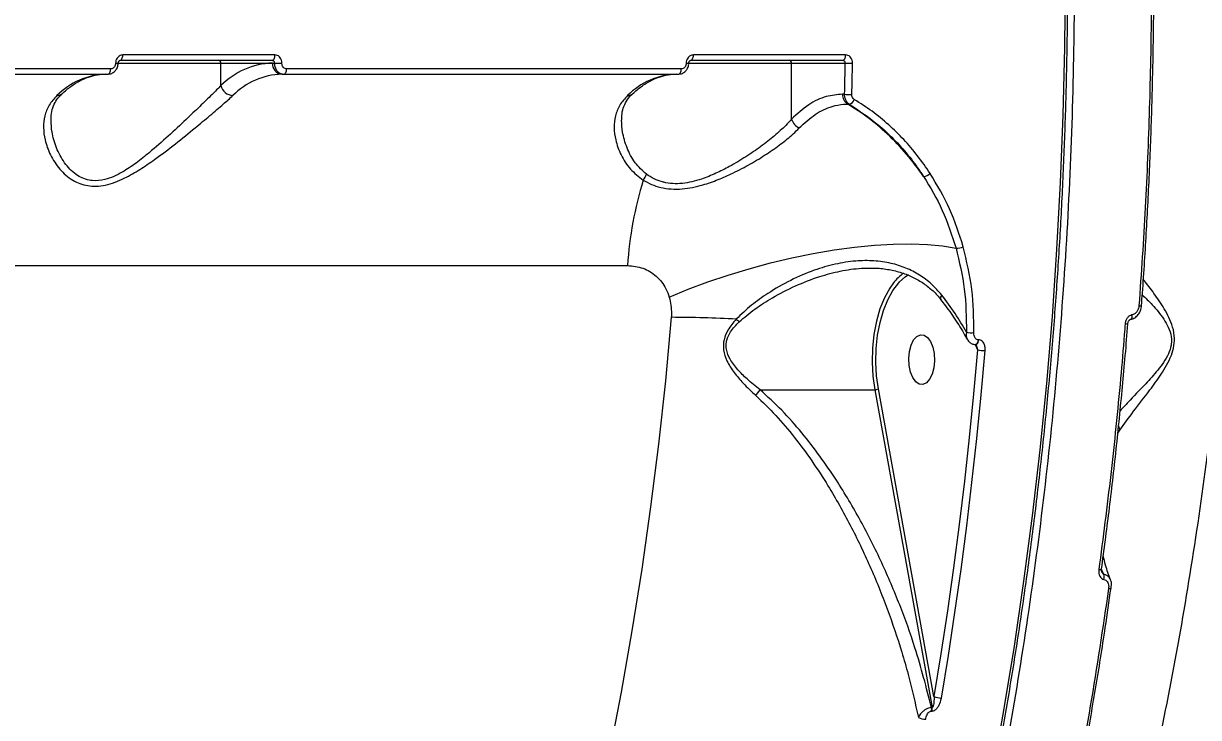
# Model space of a CAD drawing. Header units: millimetres. Extents: x -5238 to 5144, y -3542 to 5092.
# Drawn here: x 1805.8 to 2017.6, y 56.9 to 182.1 of the extents above; entities that cross this region are included whole.
import ezdxf

# ---------------------------------------------------------------- set-up
doc = ezdxf.new("R2010")
doc.units = ezdxf.units.MM
for name, color, linetype in [('DIKOM_ОБЪЕКТ', 7, 'Continuous'), ('DIKOM_РАЗМЕР_ЗОНА', 7, 'Continuous'), ('DIKOM_РАЗМЕР_ОБЪЕКТА', 7, 'Continuous')]:
    doc.layers.add(name, color=color, linetype=linetype)
doc.styles.add('style1', font='arial.ttf', dxfattribs={"width": 0.8})
doc.dimstyles.new('1-50', dxfattribs={"dimtxt": 300, "dimasz": 200, "dimexe": 100, "dimexo": 0, "dimgap": 100, "dimtad": 1, "dimtxsty": 'style1', "dimcen": 200, "dimclrd": 7, "dimclre": 7, "dimclrt": 7, "dimadec": 1, "dimazin": 2, "dimtfac": 1, "dimtmove": 0, "dimatfit": 2, "dimfxl": 0, "dimlwd": 25, "dimlwe": 18, "dimarcsym": 0})

# ---------------------------------------------------------------- blocks, each defined once
blk = doc.blocks.new('*D0')
at = {"layer": 'Defpoints', "color": 0, "transparency": 16777216}
for p in [(2469.51, 3229.24), (-4251.52, -643.28), (-419.57, -643.28)]:
    blk.add_point(p, dxfattribs=at)
at = {"layer": 'DIKOM_РАЗМЕР_ОБЪЕКТА', "color": 7, "lineweight": 18, "transparency": 16777216}
for p, q in [((2469.51, 3229.24), (-4351.52, 3229.24)), ((-419.57, -643.28), (-4351.52, -643.28))]:
    blk.add_line(p, q, dxfattribs=at)
at = {"layer": 'DIKOM_РАЗМЕР_ОБЪЕКТА', "color": 7, "lineweight": 25, "transparency": 16777216}
blk.add_line((-4251.52, 3029.24), (-4251.52, -443.28), dxfattribs=at)
at = {"layer": 'DIKOM_РАЗМЕР_ОБЪЕКТА', "color": 7, "transparency": 16777216}
for points in [[(-4284.86, 3029.24), (-4218.19, 3029.24), (-4251.52, 3229.24)], [(-4284.86, -443.28), (-4218.19, -443.28), (-4251.52, -643.28)]]:
    blk.add_solid(points, dxfattribs=at)
at = {"layer": 'DIKOM_РАЗМЕР_ОБЪЕКТА', "color": 7, "transparency": 16777216, "insert": (-4504.8, 1292.98), "char_height": 300, "attachment_point": 5, "rotation": 90, "style": 'style1'}
blk.add_mtext('3900', dxfattribs=at)
blk = doc.blocks.new('*D1')
at = {"layer": 'Defpoints', "color": 0, "transparency": 16777216}
for p in [(-4787.63, 5091.56), (3144.22, 5091.56), (-2554.16, -2403.28)]:
    blk.add_point(p, dxfattribs=at)
at = {"layer": 'DIKOM_РАЗМЕР_ЗОНА', "color": 7, "lineweight": 18, "transparency": 16777216}
for p, q in [((3144.22, 5091.56), (-4887.63, 5091.56)), ((-2554.16, -2403.28), (-4887.63, -2403.28))]:
    blk.add_line(p, q, dxfattribs=at)
at = {"layer": 'DIKOM_РАЗМЕР_ЗОНА', "color": 7, "lineweight": 25, "transparency": 16777216}
blk.add_line((-4787.63, -2203.28), (-4787.63, 4891.56), dxfattribs=at)
at = {"layer": 'DIKOM_РАЗМЕР_ЗОНА', "color": 7, "transparency": 16777216}
for points in [[(-4820.97, 4891.56), (-4754.3, 4891.56), (-4787.63, 5091.56)], [(-4820.97, -2203.28), (-4754.3, -2203.28), (-4787.63, -2403.28)]]:
    blk.add_solid(points, dxfattribs=at)
at = {"layer": 'DIKOM_РАЗМЕР_ЗОНА', "color": 7, "transparency": 16777216, "insert": (-5040.81, 1344.14), "char_height": 300, "attachment_point": 5, "rotation": 90, "style": 'style1'}
blk.add_mtext('7500', dxfattribs=at)
blk = doc.blocks.new('*D2')
at = {"layer": 'Defpoints', "color": 0, "transparency": 16777216}
for p in [(5144.22, 2720.02), (-4054.16, -903.28), (5144.22, -3441.88)]:
    blk.add_point(p, dxfattribs=at)
at = {"layer": 'DIKOM_РАЗМЕР_ЗОНА', "color": 7, "lineweight": 18, "transparency": 16777216}
for p, q in [((5144.22, 2720.02), (5144.22, -3541.88)), ((-4054.16, -903.28), (-4054.16, -3541.88))]:
    blk.add_line(p, q, dxfattribs=at)
at = {"layer": 'DIKOM_РАЗМЕР_ЗОНА', "color": 7, "lineweight": 25, "transparency": 16777216}
blk.add_line((-3854.16, -3441.88), (4944.22, -3441.88), dxfattribs=at)
at = {"layer": 'DIKOM_РАЗМЕР_ЗОНА', "color": 7, "transparency": 16777216}
for points in [[(-3854.16, -3408.54), (-3854.16, -3475.21), (-4054.16, -3441.88)], [(4944.22, -3408.54), (4944.22, -3475.21), (5144.22, -3441.88)]]:
    blk.add_solid(points, dxfattribs=at)
at = {"layer": 'DIKOM_РАЗМЕР_ЗОНА', "color": 7, "transparency": 16777216, "insert": (545.03, -3188.7), "char_height": 300, "attachment_point": 5, "style": 'style1'}
blk.add_mtext('9200', dxfattribs=at)
blk = doc.blocks.new('*D3')
at = {"layer": 'Defpoints', "color": 0, "transparency": 16777216}
for p in [(3889.93, 2956), (-2405.68, -161.05), (3889.93, -2949.28)]:
    blk.add_point(p, dxfattribs=at)
at = {"layer": 'DIKOM_РАЗМЕР_ОБЪЕКТА', "color": 7, "lineweight": 18, "transparency": 16777216}
for p, q in [((3889.93, 2956), (3889.93, -3049.28)), ((-2405.68, -161.05), (-2405.68, -3049.28))]:
    blk.add_line(p, q, dxfattribs=at)
at = {"layer": 'DIKOM_РАЗМЕР_ОБЪЕКТА', "color": 7, "lineweight": 25, "transparency": 16777216}
blk.add_line((-2205.68, -2949.28), (3689.93, -2949.28), dxfattribs=at)
at = {"layer": 'DIKOM_РАЗМЕР_ОБЪЕКТА', "color": 7, "transparency": 16777216}
for points in [[(-2205.68, -2915.95), (-2205.68, -2982.61), (-2405.68, -2949.28)], [(3689.93, -2915.95), (3689.93, -2982.61), (3889.93, -2949.28)]]:
    blk.add_solid(points, dxfattribs=at)
at = {"layer": 'DIKOM_РАЗМЕР_ОБЪЕКТА', "color": 7, "transparency": 16777216, "insert": (742.13, -2696.01), "char_height": 300, "attachment_point": 5, "style": 'style1'}
blk.add_mtext('6300', dxfattribs=at)

msp = doc.modelspace()

# ---------------------------------------------------------------- linework, layer by layer
at = {"layer": 'DIKOM_ОБЪЕКТ', "color": 7, "linetype": 'Continuous', "lineweight": 15}
for p, q in [((1851.123, 176.413), (1823.694, 176.413)), ((1953.983, 176.413), (1926.554, 176.413)), ((1821.502, 173.908), (1750.357, 173.908)), ((1822.831, 174.948), (1841.38, 174.948)), ((1823.179, 175.448), (1850.608, 175.448)), ((1841.38, 170.898), (1841.38, 174.948)), ((1841.38, 174.948), (1850.649, 174.948)), ((1850.649, 174.948), (1851.009, 174.948)), ((1924.362, 173.908), (1853.217, 173.908)), ((1925.691, 174.948), (1944.241, 174.948)), ((1926.039, 175.448), (1953.468, 175.448)), ((1944.241, 164.846), (1944.241, 174.948)), ((1944.241, 174.948), (1953.869, 174.948)), ((1749.843, 172.948), (1820.988, 172.948)), ((1852.363, 172.948), (1852.703, 172.948)), ((1852.703, 172.948), (1923.848, 172.948)), ((1953.739, 169.335), (1953.431, 169.335)), ((1954.37, 167.551), (1954.654, 167.551)), ((1614.665, 138.446), (1914.674, 138.446)), ((2007.357, 131.23), (2007.356, 131.24)), ((1978.005, 125.044), (1977.925, 125.044)), ((1977.339, 124.223), (1977.764, 123.264)), ((1938.566, 116.032), (1959.234, 116.032)), ((1959.234, 116.032), (1969.575, 58.743)), ((1969.915, 60.747), (1959.906, 116.197)), ((2003.053, 108.219), (2003.418, 108.781)), ((2001.879, 80.29), (2001.879, 80.312)), ((1969.575, 58.743), (1969.471, 58.743)), ((1969.474, 58.096), (1969.578, 58.096))]:
    msp.add_line(p, q, dxfattribs=at)
at = {"layer": 'DIKOM_ОБЪЕКТ', "color": 7, "linetype": 'Continuous', "lineweight": 15, "flags": 128}
for points in [[(1993.542, 189.946), (1993.436, 177.758), (1993.148, 165.582), (1992.678, 153.427), (1992.026, 141.304), (1991.194, 129.223), (1990.181, 117.193), (1988.989, 105.226), (1987.619, 93.331), (1986.071, 81.518), (1984.348, 69.797), (1982.45, 58.179), (1980.379, 46.672), (1978.137, 35.287), (1975.726, 24.032), (1973.148, 12.919), (1970.405, 1.955), (1967.499, -8.85), (1964.432, -19.486), (1961.208, -29.945), (1957.83, -40.218), (1954.299, -50.296), (1950.618, -60.171)], [(1823.179, 175.448), (1823.277, 175.466), (1823.372, 175.521), (1823.46, 175.609), (1823.537, 175.729), (1823.601, 175.875), (1823.649, 176.042), (1823.681, 176.223), (1823.694, 176.413)], [(1850.608, 175.448), (1850.707, 175.466), (1850.801, 175.521), (1850.889, 175.609), (1850.966, 175.729), (1851.03, 175.875), (1851.079, 176.042), (1851.11, 176.223), (1851.123, 176.413)], [(1926.039, 175.448), (1926.137, 175.466), (1926.232, 175.521), (1926.32, 175.609), (1926.397, 175.729), (1926.461, 175.875), (1926.51, 176.042), (1926.541, 176.223), (1926.554, 176.413)], [(1953.468, 175.448), (1953.567, 175.466), (1953.661, 175.521), (1953.749, 175.609), (1953.826, 175.729), (1953.89, 175.875), (1953.939, 176.042), (1953.97, 176.223), (1953.983, 176.413)], [(1820.988, 172.948), (1821.086, 172.966), (1821.18, 173.02), (1821.267, 173.108), (1821.344, 173.227), (1821.408, 173.372), (1821.457, 173.537), (1821.489, 173.718), (1821.502, 173.908)], [(1852.703, 172.948), (1852.801, 172.966), (1852.895, 173.02), (1852.982, 173.108), (1853.059, 173.227), (1853.124, 173.372), (1853.172, 173.537), (1853.204, 173.718), (1853.217, 173.908)], [(1923.848, 172.948), (1923.946, 172.966), (1924.04, 173.02), (1924.127, 173.108), (1924.204, 173.227), (1924.269, 173.372), (1924.317, 173.537), (1924.349, 173.718), (1924.362, 173.908)], [(1953.869, 174.948), (1953.855, 174.246), (1953.84, 173.545), (1953.825, 172.843), (1953.809, 172.141), (1953.792, 171.44), (1953.775, 170.738), (1953.757, 170.036), (1953.739, 169.335)], [(1955.11, 169.283), (1955.129, 169.987), (1955.147, 170.69), (1955.164, 171.393), (1955.18, 172.096), (1955.196, 172.8), (1955.212, 173.503), (1955.226, 174.206), (1955.241, 174.91)], [(1922.207, 132.742), (1925.588, 134.149), (1929.136, 135.481), (1932.817, 136.727), (1936.594, 137.872), (1940.431, 138.907), (1944.288, 139.821), (1948.128, 140.605), (1951.914, 141.251), (1955.607, 141.753), (1959.171, 142.106), (1962.572, 142.306), (1965.775, 142.352), (1968.749, 142.242), (1971.465, 141.979), (1973.895, 141.564)], [(1963.696, 135.491), (1964.705, 136.407), (1965.335, 136.826)], [(1962.606, 135.301), (1961.928, 134.346), (1960.976, 132.609), (1960.173, 130.611), (1959.537, 128.396), (1959.083, 126.019), (1958.822, 123.535), (1958.76, 121.003), (1958.898, 118.482), (1959.234, 116.032)], [(1959.906, 116.197), (1959.58, 118.573), (1959.446, 121.017), (1959.506, 123.473), (1959.759, 125.882), (1960.199, 128.187), (1960.816, 130.334), (1961.595, 132.272), (1962.518, 133.956), (1963.563, 135.345), (1963.696, 135.491)], [(1971.15, 132.32), (1971.154, 132.315), (1971.163, 132.303)], [(2005.608, 129.528), (2005.606, 129.297), (2005.575, 129.088), (2005.516, 128.913), (2005.432, 128.784), (2005.328, 128.707), (2005.269, 128.689)], [(1922.56, 129.1), (1921.498, 117.633), (1920.256, 106.233), (1918.836, 94.913), (1917.239, 83.681), (1915.467, 72.55), (1913.52, 61.528), (1911.401, 50.627), (1909.112, 39.857), (1906.654, 29.227), (1904.031, 18.747), (1901.245, 8.428), (1898.297, -1.721), (1895.192, -11.691), (1891.931, -21.473), (1888.519, -31.057), (1884.957, -40.435), (1881.25, -49.597), (1877.4, -58.535)], [(1969.69, 123.739), (1969.935, 122.55), (1969.998, 121.275), (1969.873, 120.017), (1969.571, 118.879), (1969.116, 117.952), (1968.544, 117.311), (1967.903, 117.009), (1967.244, 117.07), (1966.621, 117.489), (1966.083, 118.232), (1965.676, 119.239), (1965.431, 120.428), (1965.368, 121.703), (1965.493, 122.961), (1965.795, 124.099), (1966.25, 125.026), (1966.821, 125.666), (1967.463, 125.968), (1968.121, 125.908), (1968.745, 125.489), (1969.282, 124.746), (1969.69, 123.739)], [(1977.418, 124.201), (1977.556, 124.239), (1977.69, 124.354), (1977.801, 124.537), (1977.881, 124.774), (1977.925, 125.044)], [(1977.487, 124.201), (1977.492, 124.201), (1977.637, 124.239), (1977.77, 124.354), (1977.882, 124.537), (1977.962, 124.774), (1978.005, 125.044)], [(1977.764, 123.264), (1977.055, 115.331), (1976.268, 107.427), (1975.402, 99.553), (1974.459, 91.713), (1973.438, 83.909), (1972.34, 76.145), (1971.166, 68.423), (1969.915, 60.747)], [(1971.262, 60.436), (1972.515, 68.131), (1973.693, 75.871), (1974.793, 83.654), (1975.816, 91.476), (1976.762, 99.335), (1977.629, 107.227), (1978.419, 115.151), (1979.13, 123.102)], [(1999.639, 83.601), (1999.797, 83.606), (1999.929, 83.621), (2000.031, 83.645), (2000.099, 83.677), (2000.13, 83.715), (2000.131, 83.725)], [(2001.388, 80.169), (2001.539, 80.174), (2001.667, 80.187), (2001.767, 80.21), (2001.838, 80.24), (2001.874, 80.277), (2001.879, 80.29)]]:
    msp.add_lwpolyline(points, dxfattribs=at)
at = {"layer": 'DIKOM_ОБЪЕКТ', "color": 7, "linetype": 'Continuous', "lineweight": 15}
for centre, radius, start, end in [((1822.528, 177.438), 2.533, 266.64725, 277.64546), ((1840.913, 174.981), 0.469, 355.94634, 85.25175), ((1851.147, 161.179), 13.778, 92.07176, 135.14028), ((1852.518, 174.815), 1.874, 175.93754, 265.26393), ((1852.333, 197.863), 22.953, 266.69157, 270.11785), ((1925.388, 177.447), 2.541, 266.66598, 277.62673), ((1943.773, 174.981), 0.469, 355.94634, 85.25175), ((1955.193, 197.863), 22.953, 266.69157, 270.11785), ((1821.122, 159.835), 13.122, 92.07195, 135.14109), ((1852.838, 159.834), 13.122, 92.07299, 135.14005), ((1923.982, 159.835), 13.122, 92.07195, 135.14109), ((1843.688, 171.461), 2.375, 193.71437, 266.33748), ((1811.856, 170.405), 1.315, 268.45987, 311.6949), ((1914.716, 170.407), 1.317, 268.49433, 311.66044), ((1955.486, 169.278), 2.056, 178.41024, 237.13619), ((1955.063, 186.27), 16.986, 265.52928, 270.16), ((1954.324, 168.811), 1.303, 284.7107, 341.1226), ((1946.662, 165.573), 2.528, 196.70506, 246.19054), ((1915.288, 155.766), 2.936, 319.37125, 342.83624), ((1967.893, 156.392), 1.893, 274.80122, 314.90265), ((1982.048, 133.984), 67.522, 162.88584, 176.2115), ((1974.033, 144.267), 2.707, 267.07285, 295.29326), ((1969.222, 130.229), 8.337, 125.06505, 142.52205), ((1971.904, 132.592), 0.801, 138.19169, 199.83592), ((2007.009, 131.953), 0.802, 259.91434, 295.65723), ((1922.132, -98.704), 227.805, 86.94581, 89.89241), ((1910.847, 105.086), 33.314, 44.08453, 45.32728), ((2004.529, 128.633), 0.704, 257.95659, 298.98861), ((1976.716, 131.098), 4.773, 258.63283, 274.6782), ((1979.085, 128.58), 5.478, 256.04321, 270.4634), ((1930.829, 121.191), 9.299, 318.36742, 326.2972), ((1959.25, 117.417), 1.386, 269.37586, 298.28469), ((1999.001, 82.276), 1.595, 344.24281, 17.03189), ((1971.229, 63.37), 2.933, 243.38, 270.63076), ((1967.605, 58.412), 1.896, 350.39416, 10.04917), ((1967.704, 58.412), 1.9, 350.43038, 10.03407), ((1968.403, 59.605), 2.969, 244.17674, 270.26984)]:
    msp.add_arc(centre, radius, start, end, dxfattribs=at)
for points, knots in [([(1826.069, -218.804), (1828.437, -217.792), (1834.71, -215.11), (1844.706, -209.357), (1856.143, -201.641), (1867.436, -192.541), (1878.551, -182.126), (1889.242, -170.607), (1899.481, -158.055), (1909.253, -144.555), (1918.717, -129.887), (1927.825, -114.052), (1936.538, -97.078), (1944.566, -79.547), (1951.919, -61.575), (1958.617, -43.28), (1964.859, -24.149), (1970.607, -4.209), (1975.831, 16.491), (1980.479, 37.787), (1984.526, 59.625), (1987.957, 81.938), (1990.775, 104.804), (1992.943, 128.166), (1994.439, 151.953), (1995.228, 175.643), (1995.325, 199.154), (1994.758, 222.414), (1993.519, 245.802), (1991.584, 269.243), (1988.931, 292.644), (1985.866, 314.151), (1983.454, 327.674), (1982.387, 333.655)], [0, 0, 0, 0, 0.0198042, 0.0524655, 0.0851016, 0.1186856, 0.1522971, 0.1858812, 0.2185173, 0.2511785, 0.2838146, 0.3173987, 0.35101, 0.384594, 0.4160551, 0.4475386, 0.4789995, 0.5113068, 0.5436382, 0.5759453, 0.6085815, 0.6412427, 0.6738789, 0.7074631, 0.7410746, 0.7746587, 0.8072948, 0.8399561, 0.8725923, 0.9061765, 0.939788, 0.9733721, 1, 1, 1, 1]), ([(1925.631, -137.481), (1926.754, -136.257), (1931.15, -131.466), (1938.486, -122.018), (1947.516, -109.299), (1956.064, -95.673), (1964.145, -81.312), (1971.884, -65.963), (1979.24, -49.642), (1986.178, -32.385), (1992.551, -14.559), (1998.349, 3.761), (2003.576, 22.494), (2008.316, 41.932), (2012.531, 62.039), (2016.195, 82.758), (2019.23, 103.653), (2021.642, 124.65), (2023.446, 145.672), (2024.671, 167.044), (2025.29, 188.705), (2025.288, 210.586), (2024.699, 230.692), (2023.722, 249), (2022.826, 259.976), (2022.377, 265.47)], [0, 0, 0, 0, 0.0158441, 0.0620121, 0.1081425, 0.1530046, 0.1979011, 0.2427631, 0.2889248, 0.3351239, 0.3812855, 0.4262213, 0.4711917, 0.5161276, 0.5623627, 0.6086352, 0.6548704, 0.6999184, 0.7450011, 0.7900492, 0.8363967, 0.8827817, 0.9291293, 0.9645313, 1, 1, 1, 1]), ([(2009.034, 202.222), (2009.075, 196.305), (2009.158, 184.47), (2008.785, 166.684), (2008.078, 148.892), (2007.272, 137.073), (2006.869, 131.163)], [0, 0, 0, 0, 0.2490996, 0.4981997, 0.7490997, 1, 1, 1, 1]), ([(2007.319, 131.242), (2007.378, 131.979), (2007.74, 136.519), (2008.249, 144.909), (2008.837, 156.404), (2009.249, 167.936), (2009.5, 179.488), (2009.599, 190.916), (2009.529, 198.489), (2009.495, 202.208)], [0, 0, 0, 0, 0.0314309, 0.1936162, 0.3559223, 0.5183166, 0.6807627, 0.8432175, 1, 1, 1, 1]), ([(1825.64, -218.432), (1826.22, -218.185), (1828.737, -217.112), (1833.155, -214.902), (1838.888, -211.797), (1844.572, -208.366), (1850.205, -204.639), (1855.784, -200.614), (1861.303, -196.293), (1866.759, -191.68), (1872.146, -186.779), (1877.463, -181.594), (1882.703, -176.128), (1887.863, -170.385), (1892.94, -164.371), (1897.929, -158.089), (1902.826, -151.544), (1907.629, -144.742), (1912.333, -137.687), (1916.935, -130.385), (1921.431, -122.842), (1925.819, -115.062), (1930.094, -107.053), (1934.254, -98.82), (1938.295, -90.369), (1942.215, -81.707), (1946.011, -72.839), (1949.679, -63.774), (1953.218, -54.518), (1956.624, -45.077), (1959.896, -35.458), (1963.029, -25.67), (1966.023, -15.719), (1968.875, -5.613), (1971.583, 4.641), (1974.145, 15.035), (1976.558, 25.561), (1978.822, 36.211), (1980.935, 46.977), (1982.894, 57.851), (1984.698, 68.826), (1986.347, 79.892), (1987.839, 91.041), (1989.172, 102.266), (1990.347, 113.557), (1991.361, 124.906), (1992.214, 136.305), (1992.906, 147.745), (1993.436, 159.217), (1993.801, 170.713), (1993.99, 180.96), (1994.016, 187.373), (1994.027, 189.947)], [0, 0, 0, 0, 0.0060959, 0.0264822, 0.0468744, 0.0672726, 0.087676, 0.1080843, 0.128497, 0.1489134, 0.1693331, 0.1897557, 0.2101803, 0.2306068, 0.2510346, 0.2714636, 0.2918929, 0.3123229, 0.3327529, 0.3531831, 0.373613, 0.3940427, 0.4144718, 0.4349005, 0.4553289, 0.4757566, 0.4961837, 0.5166105, 0.5370365, 0.5574621, 0.5778872, 0.5983116, 0.6187357, 0.6391592, 0.6595822, 0.6800048, 0.7004269, 0.7208488, 0.7412702, 0.7616914, 0.7821122, 0.8025326, 0.8229529, 0.8433729, 0.8637927, 0.8842123, 0.9046318, 0.9250511, 0.9454704, 0.9658896, 0.9863088, 1, 1, 1, 1]), ([(1823.694, 176.413), (1823.599, 176.406), (1823.36, 176.388), (1822.995, 176.208), (1822.662, 175.868), (1822.432, 175.417), (1822.397, 175.079), (1822.38, 174.91)], [0, 0, 0, 0, 0.1406472, 0.3550614, 0.5698729, 0.7848907, 1, 1, 1, 1]), ([(1852.381, 174.91), (1852.377, 175.021), (1852.366, 175.301), (1852.22, 175.723), (1851.936, 176.105), (1851.556, 176.364), (1851.267, 176.397), (1851.123, 176.413)], [0, 0, 0, 0, 0.1418562, 0.3567324, 0.5713137, 0.7856981, 1, 1, 1, 1]), ([(1926.554, 176.413), (1926.459, 176.406), (1926.22, 176.388), (1925.855, 176.208), (1925.523, 175.868), (1925.292, 175.417), (1925.257, 175.079), (1925.24, 174.91)], [0, 0, 0, 0, 0.1406472, 0.3550614, 0.5698729, 0.7848907, 1, 1, 1, 1]), ([(1955.241, 174.91), (1955.237, 175.021), (1955.226, 175.301), (1955.08, 175.723), (1954.796, 176.105), (1954.416, 176.364), (1954.127, 176.397), (1953.983, 176.413)], [0, 0, 0, 0, 0.1418694, 0.3567306, 0.5713125, 0.7856975, 1, 1, 1, 1]), ([(1820.986, 172.967), (1821.174, 172.977), (1821.581, 172.999), (1822.147, 173.331), (1822.595, 173.857), (1822.845, 174.428), (1822.836, 174.8), (1822.833, 174.929)], [0, 0, 0, 0, 0.1885261, 0.4094886, 0.6364351, 0.8743955, 1, 1, 1, 1]), ([(1822.38, 174.91), (1822.368, 174.797), (1822.344, 174.572), (1822.191, 174.271), (1821.968, 174.044), (1821.725, 173.925), (1821.565, 173.912), (1821.502, 173.908)], [0, 0, 0, 0, 0.215126, 0.4301984, 0.6449978, 0.8594941, 1, 1, 1, 1]), ([(1822.867, 174.93), (1822.867, 174.939), (1822.863, 175.003), (1822.89, 175.125), (1822.95, 175.27), (1823.032, 175.376), (1823.113, 175.435), (1823.156, 175.45), (1823.174, 175.446), (1823.179, 175.445)], [0, 0, 0, 0, 0.0253273, 0.1804832, 0.3335933, 0.4978776, 0.6811731, 0.9130434, 1, 1, 1, 1]), ([(1850.608, 175.448), (1850.656, 175.443), (1850.752, 175.431), (1850.876, 175.345), (1850.966, 175.219), (1851.009, 175.078), (1851.009, 174.985), (1851.009, 174.948)], [0, 0, 0, 0, 0.2140098, 0.4281764, 0.6428337, 0.8578596, 1, 1, 1, 1]), ([(1851.009, 174.948), (1851.016, 174.8), (1851.033, 174.428), (1851.233, 173.866), (1851.616, 173.359), (1852.126, 173.014), (1852.51, 172.97), (1852.703, 172.948)], [0, 0, 0, 0, 0.1417052, 0.3564112, 0.5709593, 0.78549, 1, 1, 1, 1]), ([(1853.217, 173.908), (1853.121, 173.919), (1852.929, 173.941), (1852.676, 174.113), (1852.487, 174.368), (1852.39, 174.649), (1852.383, 174.836), (1852.381, 174.91)], [0, 0, 0, 0, 0.2142644, 0.4286182, 0.643196, 0.8580826, 1, 1, 1, 1]), ([(1923.846, 172.967), (1924.034, 172.977), (1924.441, 172.999), (1925.007, 173.331), (1925.455, 173.857), (1925.705, 174.428), (1925.696, 174.8), (1925.693, 174.929)], [0, 0, 0, 0, 0.1884894, 0.4094861, 0.6364336, 0.874395, 1, 1, 1, 1]), ([(1925.24, 174.91), (1925.228, 174.797), (1925.205, 174.572), (1925.051, 174.271), (1924.828, 174.044), (1924.585, 173.925), (1924.425, 173.912), (1924.362, 173.908)], [0, 0, 0, 0, 0.2151272, 0.4302008, 0.6450013, 0.8594284, 1, 1, 1, 1]), ([(1925.727, 174.93), (1925.727, 174.939), (1925.723, 175.003), (1925.75, 175.125), (1925.81, 175.27), (1925.892, 175.376), (1925.973, 175.435), (1926.016, 175.45), (1926.034, 175.446), (1926.039, 175.445)], [0, 0, 0, 0, 0.0253244, 0.1804903, 0.3336104, 0.4980573, 0.6813647, 0.9130378, 1, 1, 1, 1]), ([(1953.468, 175.448), (1953.516, 175.443), (1953.612, 175.431), (1953.736, 175.345), (1953.826, 175.219), (1953.869, 175.078), (1953.869, 174.985), (1953.869, 174.948)], [0, 0, 0, 0, 0.2140014, 0.4281596, 0.6428085, 0.8579117, 1, 1, 1, 1]), ([(1812.734, 169.426), (1813.003, 169.665), (1813.789, 170.363), (1815.117, 171.302), (1816.714, 172.147), (1818.331, 172.701), (1819.643, 172.925), (1820.418, 172.943), (1820.648, 172.948)], [0, 0, 0, 0, 0.1033937, 0.3019109, 0.5017441, 0.7047493, 0.9124629, 1, 1, 1, 1]), ([(1915.594, 169.426), (1915.863, 169.665), (1916.649, 170.363), (1917.977, 171.302), (1919.574, 172.147), (1921.192, 172.701), (1922.503, 172.925), (1923.278, 172.943), (1923.508, 172.948)], [0, 0, 0, 0, 0.1034035, 0.3019185, 0.5017465, 0.7047525, 0.9124638, 1, 1, 1, 1]), ([(1841.38, 170.898), (1840.863, 170.374), (1839.733, 169.23), (1837.584, 167.145), (1834.938, 164.623), (1831.909, 161.779), (1828.879, 159.108), (1826.115, 156.898), (1823.96, 155.449), (1822.06, 154.471), (1820.228, 153.818), (1818.715, 153.675), (1817.368, 153.867), (1816.355, 154.198), (1814.735, 155.142), (1813.044, 156.988), (1811.637, 159.658), (1810.865, 162.292), (1810.788, 163.919), (1810.756, 164.615)], [0, 0, 0, 0, 0.0614334, 0.1340768, 0.2068044, 0.2950854, 0.3833637, 0.4412906, 0.4990754, 0.5335624, 0.5679638, 0.6179215, 0.6312307, 0.6628833, 0.6946045, 0.7715565, 0.8546149, 0.9377868, 1, 1, 1, 1]), ([(1811.821, 169.091), (1811.314, 168.535), (1810.298, 167.423), (1809.553, 165.447), (1809.323, 163.325), (1809.629, 160.949), (1810.543, 158.368), (1812.199, 155.81), (1814.442, 153.775), (1816.837, 152.823), (1818.899, 152.704), (1820.569, 152.917), (1822.299, 153.44), (1824.4, 154.36), (1826.796, 155.74), (1829.857, 157.841), (1833.209, 160.393), (1836.547, 163.112), (1839.442, 165.52), (1841.778, 167.508), (1842.982, 168.592), (1843.536, 169.091)], [0, 0, 0, 0, 0.0554757, 0.1110244, 0.1664982, 0.2220058, 0.2900231, 0.3579623, 0.4226766, 0.4774065, 0.5052462, 0.5330942, 0.56271, 0.5923739, 0.6404295, 0.688581, 0.7603262, 0.8320623, 0.8910021, 0.9498674, 1, 1, 1, 1]), ([(1810.77, 164.618), (1810.76, 164.796), (1810.721, 165.496), (1810.943, 166.59), (1811.428, 167.811), (1812.033, 168.748), (1812.565, 169.237), (1812.76, 169.418)], [0, 0, 0, 0, 0.0931062, 0.3645005, 0.6296324, 0.8634559, 1, 1, 1, 1]), ([(1914.681, 169.091), (1914.174, 168.535), (1913.158, 167.424), (1912.413, 165.446), (1912.184, 163.326), (1912.487, 160.946), (1913.415, 158.38), (1915.006, 155.784), (1916.699, 154.483), (1917.516, 153.854)], [0, 0, 0, 0, 0.1316577, 0.2634885, 0.3951415, 0.5268748, 0.6882969, 0.8495335, 1, 1, 1, 1]), ([(1913.623, 164.626), (1913.628, 165.021), (1913.639, 165.921), (1913.981, 167.165), (1914.606, 168.32), (1915.158, 169.062), (1915.562, 169.385), (1915.608, 169.422)], [0, 0, 0, 0, 0.2109649, 0.4801124, 0.7472265, 0.9712112, 1, 1, 1, 1]), ([(1953.431, 169.335), (1952.452, 169.248), (1950.385, 169.063), (1947.258, 167.605), (1945.256, 165.774), (1944.241, 164.846)], [0, 0, 0, 0, 0.306971, 0.6484702, 1, 1, 1, 1]), ([(1945.641, 163.26), (1946.575, 164.128), (1948.471, 165.89), (1951.201, 167.126), (1953.19, 167.522), (1954.122, 167.545), (1954.37, 167.551)], [0, 0, 0, 0, 0.3414912, 0.6929925, 0.9180067, 1, 1, 1, 1]), ([(1953.739, 169.335), (1953.74, 169.275), (1953.743, 168.991), (1953.854, 168.493), (1954.169, 167.915), (1954.492, 167.672), (1954.654, 167.551)], [0, 0, 0, 0, 0.0818853, 0.3880472, 0.6939619, 1, 1, 1, 1]), ([(1968.051, 154.505), (1967.053, 155.877), (1965.045, 158.636), (1961.657, 162.128), (1958.107, 165.161), (1955.62, 166.751), (1954.37, 167.551)], [0, 0, 0, 0, 0.2598471, 0.5228379, 0.7602246, 1, 1, 1, 1]), ([(1954.654, 167.551), (1956.678, 166.19), (1959.745, 164.128), (1963.343, 160.581), (1965.865, 157.683), (1967.329, 155.555), (1968.051, 154.505)], [0, 0, 0, 0, 0.3951698, 0.5986672, 0.8021715, 1, 1, 1, 1]), ([(1955.556, 168.389), (1955.476, 168.45), (1955.316, 168.572), (1955.162, 168.861), (1955.11, 169.111), (1955.11, 169.253), (1955.11, 169.283)], [0, 0, 0, 0, 0.3056858, 0.6115864, 0.9180206, 1, 1, 1, 1]), ([(1969.229, 155.051), (1968.492, 156.123), (1967.018, 158.267), (1964.5, 161.185), (1961.754, 163.876), (1958.782, 166.322), (1956.631, 167.7), (1955.556, 168.389)], [0, 0, 0, 0, 0.1978358, 0.3955031, 0.5931674, 0.796584, 1, 1, 1, 1]), ([(1918.093, 154.9), (1917.371, 155.564), (1915.853, 156.96), (1914.508, 159.671), (1913.718, 162.308), (1913.644, 163.954), (1913.611, 164.668)], [0, 0, 0, 0, 0.2469108, 0.5188452, 0.7911522, 1, 1, 1, 1]), ([(1917.516, 153.854), (1917.993, 153.583), (1918.947, 153.039), (1920.641, 152.476), (1922.518, 152.193), (1925.059, 152.22), (1927.96, 152.825), (1931.024, 153.904), (1933.919, 155.193), (1936.875, 156.753), (1939.793, 158.539), (1942.381, 160.36), (1944.326, 161.946), (1945.278, 162.897), (1945.641, 163.26)], [0, 0, 0, 0, 0.0610592, 0.1220449, 0.183622, 0.2451889, 0.3548559, 0.4369236, 0.5190974, 0.6228178, 0.7265973, 0.8310876, 0.9355764, 1, 1, 1, 1]), ([(1944.241, 164.846), (1943.899, 164.467), (1943.008, 163.477), (1941.187, 161.817), (1938.777, 159.916), (1936.042, 158.037), (1933.3, 156.398), (1930.589, 155.028), (1927.753, 153.877), (1925.095, 153.23), (1922.819, 153.164), (1921.651, 153.336), (1920.512, 153.629), (1919.398, 154.045), (1918.532, 154.612), (1918.093, 154.9)], [0, 0, 0, 0, 0.0653939, 0.1703692, 0.2779424, 0.381812, 0.4884135, 0.5695663, 0.652797, 0.7604224, 0.8151647, 0.8718869, 0.8800454, 0.9392003, 1, 1, 1, 1]), ([(1975.189, 141.82), (1974.444, 144.142), (1972.935, 148.841), (1970.474, 152.965), (1969.229, 155.051)], [0, 0, 0, 0, 0.4941705, 1, 1, 1, 1]), ([(1968.051, 154.505), (1969.245, 152.514), (1971.66, 148.485), (1973.144, 143.889), (1973.895, 141.564)], [0, 0, 0, 0, 0.4941693, 1, 1, 1, 1]), ([(1973.895, 141.564), (1974.48, 139.132), (1975.666, 134.208), (1975.738, 129.036), (1975.775, 126.418)], [0, 0, 0, 0, 0.4938192, 1, 1, 1, 1]), ([(1977.105, 126.341), (1977.071, 128.951), (1977.003, 134.236), (1975.799, 139.271), (1975.189, 141.82)], [0, 0, 0, 0, 0.4938732, 1, 1, 1, 1]), ([(1914.674, 138.446), (1915.621, 138.349), (1917.498, 138.157), (1919.916, 136.641), (1921.492, 134.716), (1922.019, 133.262), (1922.207, 132.742)], [0, 0, 0, 0, 0.288563, 0.5716286, 0.8470425, 1, 1, 1, 1]), ([(1971.307, 133.126), (1970.713, 133.808), (1969.508, 135.19), (1967.314, 136.805), (1964.864, 138.063), (1962.104, 138.928), (1959.071, 139.36), (1955.688, 139.32), (1952.073, 138.755), (1948.13, 137.596), (1944.039, 135.837), (1940.261, 133.656), (1936.938, 131.325), (1935.163, 129.631), (1934.269, 128.777)], [0, 0, 0, 0, 0.0667248, 0.1352495, 0.2049097, 0.2761765, 0.3547323, 0.4350093, 0.525814, 0.6185672, 0.7247438, 0.8332642, 0.9160259, 1, 1, 1, 1]), ([(1934.778, 128.264), (1935.714, 129.062), (1937.603, 130.671), (1941.034, 132.822), (1944.928, 134.845), (1949.048, 136.452), (1953.046, 137.489), (1956.096, 137.975), (1957.86, 137.945), (1958.368, 137.936)], [0, 0, 0, 0, 0.1397427, 0.2817726, 0.457838, 0.6372326, 0.7864655, 0.9384505, 1, 1, 1, 1]), ([(1958.374, 137.969), (1958.505, 137.975), (1959.48, 138.024), (1961.224, 137.834), (1963.542, 137.376), (1965.679, 136.598), (1967.63, 135.567), (1969.348, 134.251), (1970.522, 133.151), (1971.045, 132.42), (1971.142, 132.285)], [0, 0, 0, 0, 0.0262478, 0.1948776, 0.3580541, 0.5164466, 0.6712603, 0.82093, 0.9668847, 1, 1, 1, 1]), ([(2003.418, 108.781), (2004.217, 109.88), (2005.832, 112.103), (2008.488, 115.494), (2010.565, 118.319), (2011.883, 120.439), (2012.726, 122.154), (2013.255, 124.006), (2013.304, 125.973), (2012.836, 127.819), (2011.813, 130.096), (2010.269, 132.49), (2008.711, 134.602), (2007.911, 135.598), (2007.652, 135.92)], [0, 0, 0, 0, 0.1466632, 0.296679, 0.3967851, 0.4475603, 0.4995409, 0.5455447, 0.5920111, 0.6499364, 0.7055764, 0.8227726, 0.9426567, 1, 1, 1, 1]), ([(1922.207, 132.742), (1922.409, 131.762), (1922.633, 130.679), (1922.585, 129.436), (1922.568, 129.215), (1922.56, 129.1)], [0, 0, 0, 0, 0.8217633, 0.9078649, 1, 1, 1, 1]), ([(1971.101, 132.287), (1971.401, 131.918), (1972.434, 130.65), (1973.94, 128.419), (1975.22, 126.411), (1975.765, 125.328), (1975.839, 125.183)], [0, 0, 0, 0, 0.1597084, 0.5495004, 0.939567, 1, 1, 1, 1]), ([(1975.775, 126.418), (1975.122, 127.548), (1973.81, 129.818), (1972.144, 132.02), (1971.307, 133.126)], [0, 0, 0, 0, 0.4974033, 1, 1, 1, 1]), ([(2007.469, 133.151), (2008.066, 132.574), (2009.355, 131.33), (2011.008, 129.34), (2012.192, 127.373), (2012.729, 125.851), (2012.752, 124.653), (2012.598, 123.612), (2012.192, 122.418), (2011.315, 120.942), (2009.906, 119.113), (2007.696, 116.677), (2005.318, 114.236), (2003.931, 112.762), (2003.458, 112.26)], [0, 0, 0, 0, 0.122331, 0.2639895, 0.3280677, 0.3921231, 0.4340672, 0.4417802, 0.4914342, 0.549915, 0.6087913, 0.7276796, 0.9071262, 1, 1, 1, 1]), ([(2005.608, 129.528), (2005.459, 129.483), (2005.152, 129.39), (2004.762, 129.015), (2004.474, 128.517), (2004.413, 128.135), (2004.382, 127.945)], [0, 0, 0, 0, 0.2338517, 0.4824741, 0.7413394, 1, 1, 1, 1]), ([(2005.267, 128.718), (2005.444, 128.751), (2005.875, 128.832), (2006.474, 129.263), (2006.992, 129.919), (2007.299, 130.615), (2007.317, 131.072), (2007.324, 131.233)], [0, 0, 0, 0, 0.1566481, 0.3813192, 0.6158295, 0.8652111, 1, 1, 1, 1]), ([(2006.869, 131.163), (2006.838, 130.967), (2006.775, 130.574), (2006.478, 130.059), (2006.077, 129.671), (2005.76, 129.574), (2005.608, 129.528)], [0, 0, 0, 0, 0.2583664, 0.5167427, 0.767793, 1, 1, 1, 1]), ([(1934.269, 128.777), (1933.73, 128.139), (1932.791, 127.027), (1931.974, 125.079), (1931.888, 123.109), (1932.581, 121.075), (1933.856, 119.102), (1935.616, 117.04), (1937.01, 115.735), (1937.78, 115.014)], [0, 0, 0, 0, 0.1491214, 0.259638, 0.3716716, 0.4987864, 0.6508233, 0.806966, 1, 1, 1, 1]), ([(1938.566, 116.032), (1937.767, 116.674), (1936.352, 117.812), (1934.514, 119.639), (1933.166, 121.373), (1932.443, 123.104), (1932.426, 124.315), (1932.653, 125.399), (1933.296, 126.749), (1934.232, 127.706), (1934.778, 128.264)], [0, 0, 0, 0, 0.2010624, 0.3565986, 0.5148933, 0.6384628, 0.7217506, 0.7449313, 0.8512532, 1, 1, 1, 1]), ([(2004.382, 127.945), (2004.33, 127.286), (2004.07, 123.991), (2003.286, 114.904), (2001.86, 100.729), (2000.38, 89.314), (1999.639, 83.601)], [0, 0, 0, 0, 0.0441409, 0.2207132, 0.6100123, 1, 1, 1, 1]), ([(2000.124, 83.726), (2000.581, 87.164), (2001.534, 94.322), (2002.787, 105.281), (2003.905, 116.571), (2004.595, 124.151), (2004.865, 127.979), (2004.868, 128.018)], [0, 0, 0, 0, 0.2353205, 0.4900221, 0.7438764, 0.9974107, 1, 1, 1, 1]), ([(2004.874, 128.018), (2004.874, 128.036), (2004.876, 128.131), (2004.926, 128.301), (2005.02, 128.485), (2005.123, 128.605), (2005.207, 128.667), (2005.26, 128.688), (2005.266, 128.687), (2005.267, 128.687)], [0, 0, 0, 0, 0.0512344, 0.2817456, 0.4718616, 0.6369163, 0.7827955, 0.9304359, 1, 1, 1, 1]), ([(1975.775, 126.418), (1975.74, 126.181), (1975.675, 125.735), (1975.828, 125.376), (1975.9, 125.209)], [0, 0, 0, 0, 0.5328913, 1, 1, 1, 1]), ([(1975.917, 125.203), (1975.989, 125.063), (1976.158, 124.735), (1976.613, 124.39), (1977.073, 124.195), (1977.344, 124.22), (1977.417, 124.227)], [0, 0, 0, 0, 0.2459142, 0.576076, 0.8862599, 1, 1, 1, 1]), ([(1977.925, 125.044), (1977.871, 125.049), (1977.734, 125.061), (1977.516, 125.182), (1977.293, 125.445), (1977.129, 125.847), (1977.113, 126.175), (1977.105, 126.341)], [0, 0, 0, 0, 0.1010751, 0.2613709, 0.460722, 0.7265735, 1, 1, 1, 1]), ([(1979.13, 123.102), (1979.132, 123.353), (1979.138, 123.83), (1978.929, 124.423), (1978.632, 124.813), (1978.314, 125.013), (1978.099, 125.035), (1978.005, 125.044)], [0, 0, 0, 0, 0.2791728, 0.5294362, 0.7216083, 0.8794305, 1, 1, 1, 1]), ([(1977.49, 124.203), (1977.481, 124.203), (1977.45, 124.204), (1977.414, 124.228), (1977.45, 124.198), (1977.497, 124.136), (1977.52, 124.076), (1977.528, 124.056)], [0, 0, 0, 0, 0.1428763, 0.4518109, 0.6698433, 0.8911836, 1, 1, 1, 1]), ([(1977.525, 124.055), (1977.568, 123.955), (1977.678, 123.697), (1977.731, 123.429), (1977.764, 123.264)], [0, 0, 0, 0, 0.3855045, 1, 1, 1, 1]), ([(1937.78, 115.014), (1939.006, 113.838), (1941.46, 111.485), (1944.801, 107.48), (1947.935, 103.231), (1951.357, 97.951), (1954.907, 91.643), (1958.451, 84.219), (1961.551, 76.563), (1963.749, 70.013), (1965.644, 63.468), (1966.527, 59.531), (1967.11, 56.933)], [0, 0, 0, 0, 0.0776029, 0.1552641, 0.2354699, 0.315696, 0.4385182, 0.5613747, 0.6872841, 0.8132002, 0.8767618, 1, 1, 1, 1]), ([(1969.471, 58.743), (1968.545, 62.345), (1966.947, 68.558), (1963.811, 77.248), (1960.56, 84.899), (1956.777, 92.431), (1952.973, 98.842), (1949.372, 104.113), (1946.096, 108.345), (1942.544, 112.407), (1939.891, 114.824), (1938.566, 116.032)], [0, 0, 0, 0, 0.1721626, 0.2969449, 0.4217214, 0.5495764, 0.6773925, 0.7569488, 0.8364848, 0.9182738, 1, 1, 1, 1]), ([(2003.418, 108.781), (2003.415, 108.823), (2003.392, 109.093), (2003.283, 109.369), (2003.192, 109.602)], [0, 0, 0, 0, 0.1544319, 1, 1, 1, 1]), ([(2001.748, 81.739), (2001.427, 82.622), (2000.9, 84.075), (2000.56, 85.498), (2000.427, 86.056)], [0, 0, 0, 0, 0.6078771, 1, 1, 1, 1]), ([(1999.639, 83.601), (1999.627, 83.458), (1999.599, 83.123), (1999.686, 82.649), (1999.887, 82.242), (2000.169, 81.951), (2000.414, 81.879), (2000.536, 81.843)], [0, 0, 0, 0, 0.1825277, 0.4237737, 0.6274742, 0.8134901, 1, 1, 1, 1]), ([(2000.183, 83.163), (2000.182, 83.164), (2000.167, 83.192), (2000.128, 83.333), (2000.105, 83.523), (2000.132, 83.671), (2000.142, 83.723)], [0, 0, 0, 0, 0.0105654, 0.3415417, 0.7718162, 1, 1, 1, 1]), ([(2000.526, 82.743), (2000.475, 82.864), (2000.344, 83.176), (2000.214, 83.487), (2000.135, 83.677)], [0, 0, 0, 0, 0.3871395, 1, 1, 1, 1]), ([(2000.526, 82.743), (2000.498, 82.755), (2000.449, 82.775), (2000.357, 82.859), (2000.263, 82.987), (2000.211, 83.108), (2000.187, 83.165)], [0, 0, 0, 0, 0.1742636, 0.3020933, 0.6747092, 1, 1, 1, 1]), ([(2001.737, 81.734), (2001.669, 81.891), (2001.525, 82.221), (2001.104, 82.587), (2000.721, 82.691), (2000.526, 82.743)], [0, 0, 0, 0, 0.3086963, 0.6498802, 1, 1, 1, 1]), ([(2000.536, 81.843), (2000.655, 81.808), (2000.892, 81.74), (2001.162, 81.46), (2001.351, 81.072), (2001.429, 80.623), (2001.4, 80.307), (2001.388, 80.169)], [0, 0, 0, 0, 0.1889258, 0.3774529, 0.5791816, 0.8164505, 1, 1, 1, 1]), ([(2001.843, 80.295), (2001.872, 80.47), (2001.95, 80.935), (2001.895, 81.445), (2001.749, 81.715), (2001.738, 81.735)], [0, 0, 0, 0, 0.359943, 0.9517464, 1, 1, 1, 1]), ([(2001.388, 80.169), (2000.328, 73.091), (1998.21, 58.935), (1994.286, 38.081), (1989.862, 17.517), (1986.426, 4.185), (1984.708, -2.48)], [0, 0, 0, 0, 0.2485968, 0.4971934, 0.7485966, 1, 1, 1, 1]), ([(1985.181, -2.246), (1985.218, -2.11), (1986.191, 1.419), (1987.968, 8.48), (1990.496, 18.939), (1992.862, 29.552), (1995.083, 40.288), (1997.153, 51.14), (1999.063, 62.101), (2000.63, 71.827), (2001.493, 77.932), (2001.83, 80.319)], [0, 0, 0, 0, 0.0052301, 0.1351765, 0.2652452, 0.395409, 0.5256386, 0.6559051, 0.7861715, 0.9164066, 1, 1, 1, 1]), ([(1969.915, 60.747), (1969.921, 60.392), (1969.931, 59.876), (1969.85, 59.265), (1969.77, 58.957), (1969.686, 58.802), (1969.62, 58.749), (1969.59, 58.745), (1969.575, 58.743)], [0, 0, 0, 0, 0.495895, 0.7197929, 0.8702802, 0.9510649, 0.9758826, 1, 1, 1, 1]), ([(1969.578, 58.096), (1969.664, 58.105), (1969.856, 58.125), (1970.188, 58.312), (1970.551, 58.67), (1970.969, 59.341), (1971.179, 59.97), (1971.253, 60.39), (1971.262, 60.436)], [0, 0, 0, 0, 0.0933487, 0.208753, 0.3720718, 0.5792891, 0.9536688, 1, 1, 1, 1]), ([(1969.471, 58.743), (1969.363, 58.733), (1969.125, 58.712), (1968.701, 58.568), (1968.22, 58.3), (1967.688, 57.847), (1967.315, 57.363), (1967.157, 57.032), (1967.11, 56.933)], [0, 0, 0, 0, 0.1137286, 0.2493572, 0.4227103, 0.6134963, 0.8848184, 1, 1, 1, 1]), ([(1968.417, 56.636), (1968.484, 56.907), (1968.582, 57.3), (1968.865, 57.744), (1969.088, 57.963), (1969.298, 58.078), (1969.419, 58.09), (1969.474, 58.096)], [0, 0, 0, 0, 0.4299599, 0.6257848, 0.788122, 0.9052225, 1, 1, 1, 1])]:
    msp.add_open_spline(points, degree=3, knots=knots, dxfattribs=at)

# ---------------------------------------------------------------- dimensions: what is measured, and where the dimension line sits
at = {"layer": 'DIKOM_РАЗМЕР_ЗОНА'}
dim = msp.add_linear_dim(base=(-4787.635, 5091.556), p1=(-2554.164, -2403.276), p2=(3144.22, 5091.556), angle=90, text='7500', dimstyle='1-50', dxfattribs=at)
dim.commit()
dim.dimension.update_dxf_attribs({"geometry": '*D1', "text_midpoint": (-4787.635, 1344.14), "dimtype": 160})
dim = msp.add_linear_dim(base=(5144.22, -3441.876), p1=(-4054.164, -903.276), p2=(5144.22, 2720.022), text='9200', dimstyle='1-50', dxfattribs=at)
dim.commit()
dim.dimension.update_dxf_attribs({"geometry": '*D2', "text_midpoint": (545.028, -3441.876), "dimtype": 160})
at = {"layer": 'DIKOM_РАЗМЕР_ОБЪЕКТА'}
dim = msp.add_linear_dim(base=(-4251.523, -643.276), p1=(2469.506, 3229.243), p2=(-419.568, -643.276), angle=90, text='3900', dimstyle='1-50', dxfattribs=at)
dim.commit()
dim.dimension.update_dxf_attribs({"geometry": '*D0', "text_midpoint": (-4251.523, 1292.984), "dimtype": 160})
dim = msp.add_linear_dim(base=(3889.931, -2949.281), p1=(-2405.679, -161.052), p2=(3889.931, 2956.002), text='6300', dimstyle='1-50', dxfattribs=at)
dim.commit()
dim.dimension.update_dxf_attribs({"geometry": '*D3', "text_midpoint": (742.126, -2949.281), "dimtype": 160})

doc.saveas('drawing.dxf')
